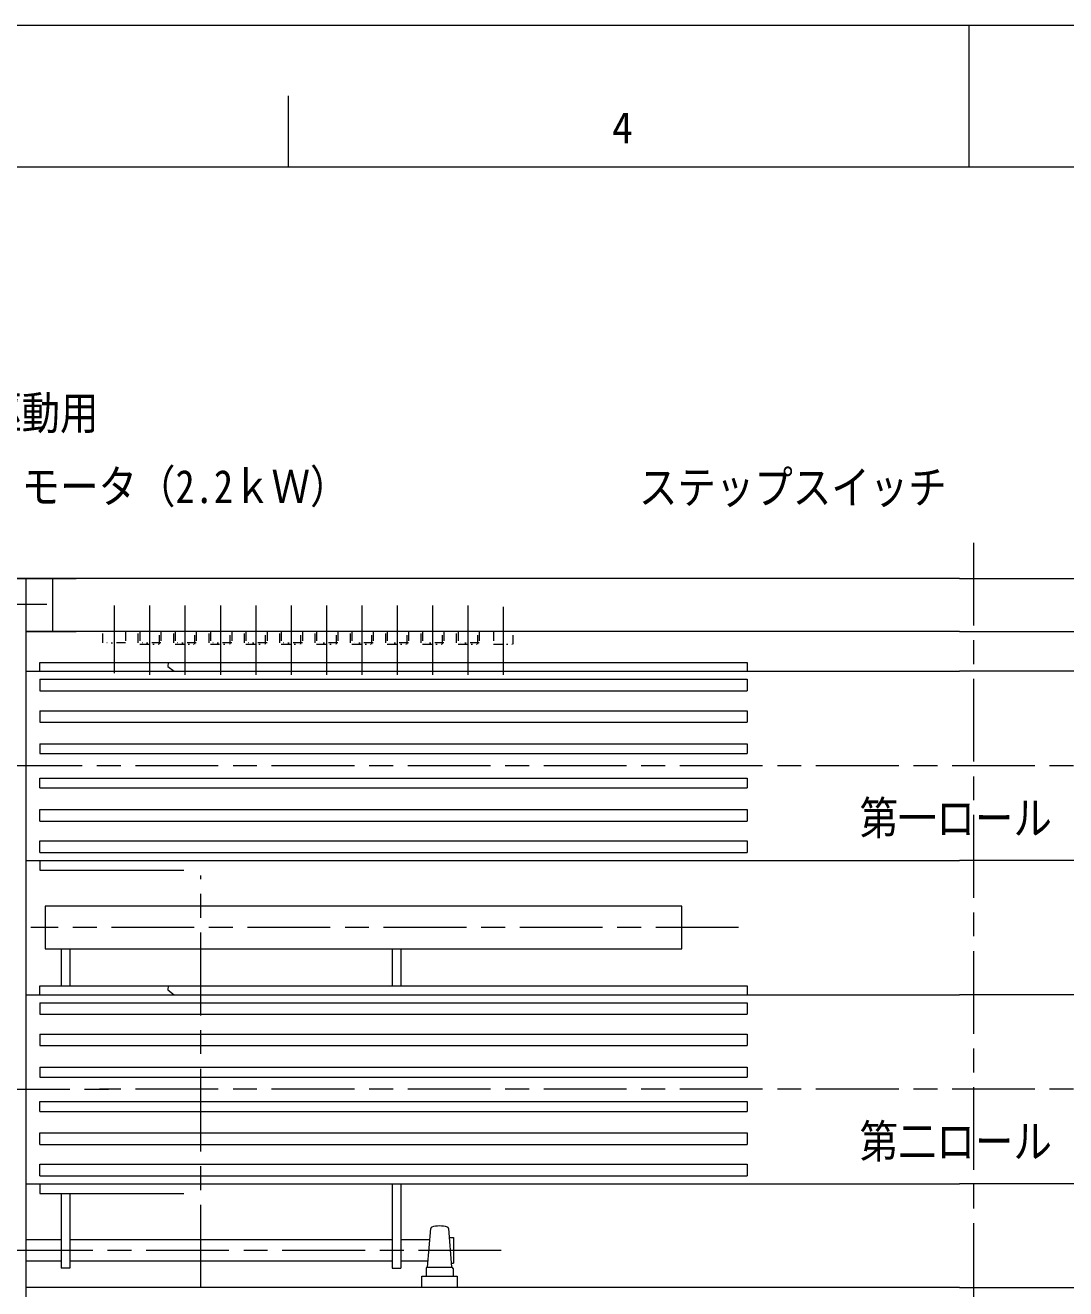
# Model space of a CAD drawing. Units: millimetres, scale not verified. Extents: x -4200 to 13609, y -2970 to 3038.
# Drawn here: x -1185 to 286, y 1184 to 2970 of the extents above; entities that cross this region are included whole.
import ezdxf
from ezdxf.enums import TextEntityAlignment as Align

# ---------------------------------------------------------------- set-up
doc = ezdxf.new("R2010")
doc.units = ezdxf.units.MM
doc.header["$LTSCALE"] = 26
doc.linetypes.add('USER2', pattern=[1.27, 0.5, -0.25, 0.01, -0.25, 0.01, -0.25])
doc.linetypes.add('USER4', pattern=[7.4, 4.5, -0.8, 1.3, -0.8])
for name, color, linetype, lineweight in [('0-0_0', 3, 'Continuous', 18), ('0-5_6', 5, 'USER2', 18), ('0-7_9', 3, 'Continuous', 18), ('0-B_AM_5', 7, 'Continuous', 18), ('0-C_AM_7', 4, 'USER4', 18), ('0-E_AM_BOR', 7, 'Continuous', 18), ('0-F_AM_0', 3, 'Continuous', 18)]:
    doc.layers.add(name, color=color, linetype=linetype, lineweight=lineweight)
doc.styles.add('ＭＳ ゴシック', font='')
doc.styles.get('ＭＳ ゴシック').set_extended_font_data('MS Gothic')

# ---------------------------------------------------------------- blocks, each defined once
blk = doc.blocks.new('JIS_A3')
at = {"layer": '0-0_0'}
blk.add_line((625, 7175), (10250, 7175), dxfattribs=at)
at = {"layer": '0-E_AM_BOR', "color": 2}
for p, q in [((5437.5, 7175), (5437.5, 7425)), ((4234.38, 7175), (4234.38, 7300))]:
    blk.add_line(p, q, dxfattribs=at)
at = {"layer": '0-E_AM_BOR', "color": 1}
blk.add_lwpolyline([(0, 7425), (10500, 7425), (10500, 0), (0, 0)], close=True, dxfattribs=at)
at = {"layer": '0-E_AM_BOR', "style": 'ＭＳ ゴシック'}
blk.add_text('4', height=54.99, dxfattribs=at).set_placement((4805.94, 7200), align=Align.BOTTOM_LEFT)

msp = doc.modelspace()

# ---------------------------------------------------------------- linework, layer by layer
at = {"layer": '0-5_6'}
for p, q in [((-1074.98, 2096.9), (-1074.98, 2112.9)), ((-1024.98, 2096.9), (-1024.98, 2112.9)), ((-974.98, 2096.9), (-974.98, 2112.9)), ((-944.98, 2094.9), (-944.98, 2112.9)), ((-924.98, 2096.9), (-924.98, 2112.9)), ((-894.98, 2094.9), (-894.98, 2112.9)), ((-874.98, 2096.9), (-874.98, 2112.9)), ((-844.98, 2094.9), (-844.98, 2112.9)), ((-824.98, 2096.9), (-824.98, 2112.9)), ((-794.98, 2094.9), (-794.98, 2112.9)), ((-774.98, 2096.9), (-774.98, 2112.9)), ((-744.98, 2094.9), (-744.98, 2112.9)), ((-724.98, 2096.9), (-724.98, 2112.9)), ((-694.98, 2094.9), (-694.98, 2112.9)), ((-674.98, 2096.9), (-674.98, 2112.9)), ((-644.98, 2094.9), (-644.98, 2112.9)), ((-624.98, 2096.9), (-624.98, 2112.9)), ((-594.98, 2094.9), (-594.98, 2112.9)), ((-574.98, 2096.9), (-574.98, 2112.9)), ((-544.98, 2094.9), (-544.98, 2112.9)), ((-494.98, 2094.9), (-494.98, 2112.9))]:
    msp.add_line(p, q, dxfattribs=at)
for points in [[(-1042.98, 2112.9), (-1042.98, 2096.9), (-1074.98, 2096.9)], [(-992.98, 2112.9), (-992.98, 2096.9), (-1024.98, 2096.9)], [(-1022.98, 2112.9), (-1022.98, 2094.9), (-994.98, 2094.9), (-994.98, 2112.9)], [(-942.98, 2112.9), (-942.98, 2096.9), (-974.98, 2096.9)], [(-972.98, 2112.9), (-972.98, 2094.9), (-944.98, 2094.9)], [(-892.98, 2112.9), (-892.98, 2096.9), (-924.98, 2096.9)], [(-922.98, 2112.9), (-922.98, 2094.9), (-894.98, 2094.9)], [(-842.98, 2112.9), (-842.98, 2096.9), (-874.98, 2096.9)], [(-872.98, 2112.9), (-872.98, 2094.9), (-844.98, 2094.9)], [(-792.98, 2112.9), (-792.98, 2096.9), (-824.98, 2096.9)], [(-822.98, 2112.9), (-822.98, 2094.9), (-794.98, 2094.9)], [(-742.98, 2112.9), (-742.98, 2096.9), (-774.98, 2096.9)], [(-772.98, 2112.9), (-772.98, 2094.9), (-744.98, 2094.9)], [(-692.98, 2112.9), (-692.98, 2096.9), (-724.98, 2096.9)], [(-722.98, 2112.9), (-722.98, 2094.9), (-694.98, 2094.9)], [(-642.98, 2112.9), (-642.98, 2096.9), (-674.98, 2096.9)], [(-672.98, 2112.9), (-672.98, 2094.9), (-644.98, 2094.9)], [(-592.98, 2112.9), (-592.98, 2096.9), (-624.98, 2096.9)], [(-622.98, 2112.9), (-622.98, 2094.9), (-594.98, 2094.9)], [(-542.98, 2112.9), (-542.98, 2096.9), (-574.98, 2096.9)], [(-572.98, 2112.9), (-572.98, 2094.9), (-544.98, 2094.9)], [(-522.98, 2112.9), (-522.98, 2094.9), (-494.98, 2094.9)]]:
    msp.add_lwpolyline(points, dxfattribs=at)
at = {"layer": '0-7_9'}
for p, q in [((-615.98, 1214.4), (-611.59, 1269.03)), ((-586.37, 1269.03), (-581.98, 1214.4)), ((-585.31, 1255.9), (-579.28, 1255.9)), ((-579.28, 1255.9), (-579.28, 1219.9)), ((-582.42, 1219.9), (-579.28, 1219.9)), ((-617.98, 1212.4), (-617.98, 1201.4)), ((-617.98, 1201.4), (-579.98, 1201.4)), ((-615.98, 1214.4), (-581.98, 1214.4)), ((-579.98, 1212.4), (-579.98, 1201.4))]:
    msp.add_line(p, q, dxfattribs=at)
for centre, radius, start, end in [((-609.59, 1268.86), 2, 106.442, 175.404), ((-598.98, 1232.9), 39.5, 73.558, 106.442), ((-588.36, 1268.86), 2, 4.596, 73.557), ((-615.98, 1212.4), 2, 90, 180), ((-581.98, 1212.4), 2, 0, 90)]:
    msp.add_arc(centre, radius, start, end, dxfattribs=at)
at = {"layer": '0-C_AM_7'}
for p, q in [((156.02, 2238.33), (156.02, 38.33)), ((-1154.33, 2151.22), (-1285.72, 2151.22)), ((-1058.98, 2149.64), (-1058.98, 2053.76)), ((-1008.98, 2149.64), (-1008.98, 2053.76)), ((-1008.98, 2147.64), (-1008.98, 2051.76)), ((-958.98, 2149.64), (-958.98, 2053.76)), ((-958.98, 2147.64), (-958.98, 2051.76)), ((-908.98, 2149.64), (-908.98, 2053.76)), ((-908.98, 2147.64), (-908.98, 2051.76)), ((-858.98, 2149.64), (-858.98, 2053.76)), ((-858.98, 2147.64), (-858.98, 2051.76)), ((-808.98, 2149.64), (-808.98, 2053.76)), ((-808.98, 2147.64), (-808.98, 2051.76)), ((-758.98, 2149.64), (-758.98, 2053.76)), ((-758.98, 2147.64), (-758.98, 2051.76)), ((-708.98, 2149.64), (-708.98, 2053.76)), ((-708.98, 2147.64), (-708.98, 2051.76)), ((-658.98, 2149.64), (-658.98, 2053.76)), ((-658.98, 2147.64), (-658.98, 2051.76)), ((-608.98, 2149.64), (-608.98, 2053.76)), ((-608.98, 2147.64), (-608.98, 2051.76)), ((-558.98, 2149.64), (-558.98, 2053.76)), ((-558.98, 2147.64), (-558.98, 2051.76)), ((-508.98, 2147.64), (-508.98, 2051.76)), ((1781.73, 1922.9), (-1456.08, 1922.9)), ((-936.48, 1185.4), (-936.48, 1768.01)), ((-176.32, 1694.3), (-1176.9, 1694.3)), ((-1431.26, 1465.7), (-1066.26, 1465.7)), ((1781.73, 1465.7), (-1079.75, 1465.7)), ((-511.97, 1237.9), (-1340.27, 1237.9))]:
    msp.add_line(p, q, dxfattribs=at)
at = {"layer": '0-F_AM_0'}
for p, q in [((-2073.98, 2187.9), (-1112.89, 2187.9)), ((136.02, 2187.9), (-1653.98, 2187.9)), ((-1183.98, 2187.9), (-1183.98, 2090.4)), ((-1183.98, 2187.9), (-1183.98, 107.9)), ((-1146.48, 2187.9), (-1146.48, 2112.9)), ((136.02, 2187.9), (1516.02, 2187.9)), ((136.02, 2112.9), (-1183.98, 2112.9)), ((-1183.98, 2112.9), (-1112.89, 2112.9)), ((136.02, 2112.9), (1516.02, 2112.9)), ((-1183.98, 2056.6), (136.02, 2056.6)), ((-1163.98, 2069.3), (-163.98, 2069.3)), ((-1163.98, 2056.6), (-1163.98, 2069.3)), ((-163.98, 2069.3), (-163.98, 2056.6)), ((1516.02, 2056.6), (136.02, 2056.6)), ((-1163.98, 2045.29), (-1163.98, 2028.9)), ((-1163.98, 2045.29), (-163.98, 2045.29)), ((-163.98, 2045.29), (-163.98, 2028.9)), ((-1163.98, 2028.9), (-163.98, 2028.9)), ((-1163.98, 2000.94), (-1163.98, 1984.55)), ((-1163.98, 2000.94), (-163.98, 2000.94)), ((-163.98, 2000.94), (-163.98, 1984.55)), ((-1163.98, 1984.55), (-163.98, 1984.55)), ((-1163.98, 1954.11), (-1163.98, 1940.21)), ((-1163.98, 1954.11), (-163.98, 1954.11)), ((-163.98, 1954.11), (-163.98, 1940.21)), ((-1163.98, 1940.21), (-163.98, 1940.21)), ((-1163.98, 1905.59), (-163.98, 1905.59)), ((-1163.98, 1891.69), (-1163.98, 1905.59)), ((-163.98, 1905.59), (-163.98, 1891.69)), ((-1163.98, 1891.69), (-163.98, 1891.69)), ((-1163.98, 1844.85), (-1163.98, 1861.24)), ((-1163.98, 1861.24), (-163.98, 1861.24)), ((-163.98, 1861.24), (-163.98, 1844.85)), ((-1163.98, 1844.85), (-163.98, 1844.85)), ((-1163.98, 1800.51), (-1163.98, 1816.9)), ((-1163.98, 1816.9), (-163.98, 1816.9)), ((-163.98, 1816.9), (-163.98, 1800.51)), ((-1183.98, 1789.2), (136.02, 1789.2)), ((-1163.98, 1800.51), (-163.98, 1800.51)), ((-1163.98, 1789.2), (-1163.98, 1775.54)), ((1516.02, 1789.2), (136.02, 1789.2)), ((-1163.98, 1775.54), (-960.44, 1775.54)), ((-1133.98, 1664.05), (-1133.98, 1612.1)), ((-1121.98, 1664.05), (-1121.98, 1612.1)), ((-665.98, 1664.05), (-665.98, 1612.1)), ((-653.98, 1664.05), (-653.98, 1612.1)), ((-1163.98, 1612.1), (-163.98, 1612.1)), ((-1163.98, 1599.4), (-1163.98, 1612.1)), ((-163.98, 1612.1), (-163.98, 1599.4)), ((-1183.98, 1599.4), (136.02, 1599.4)), ((1516.02, 1599.4), (136.02, 1599.4)), ((-1163.98, 1588.09), (-1163.98, 1571.7)), ((-1163.98, 1588.09), (-163.98, 1588.09)), ((-163.98, 1588.09), (-163.98, 1571.7)), ((-1163.98, 1571.7), (-163.98, 1571.7)), ((-1163.98, 1543.74), (-1163.98, 1527.35)), ((-1163.98, 1543.74), (-163.98, 1543.74)), ((-163.98, 1543.74), (-163.98, 1527.35)), ((-1163.98, 1527.35), (-163.98, 1527.35)), ((-1163.98, 1496.91), (-1163.98, 1483.01)), ((-1163.98, 1496.91), (-163.98, 1496.91)), ((-1163.98, 1483.01), (-163.98, 1483.01)), ((-163.98, 1496.91), (-163.98, 1483.01)), ((-1163.98, 1448.39), (-163.98, 1448.39)), ((-1163.98, 1434.49), (-1163.98, 1448.39)), ((-163.98, 1448.39), (-163.98, 1434.49)), ((-1163.98, 1434.49), (-163.98, 1434.49)), ((-1163.98, 1387.65), (-1163.98, 1404.04)), ((-1163.98, 1404.04), (-163.98, 1404.04)), ((-163.98, 1404.04), (-163.98, 1387.65)), ((-1163.98, 1387.65), (-163.98, 1387.65)), ((-1163.98, 1343.31), (-1163.98, 1359.7)), ((-1163.98, 1359.7), (-163.98, 1359.7)), ((-163.98, 1359.7), (-163.98, 1343.31)), ((-1163.98, 1343.31), (-163.98, 1343.31)), ((-1183.98, 1332), (136.02, 1332)), ((-1163.98, 1332), (-1163.98, 1318.34)), ((-653.98, 1332), (-653.98, 1212.9)), ((1496.02, 1332), (136.02, 1332)), ((-1163.98, 1318.34), (-960.44, 1318.34)), ((-1133.98, 1318.34), (-1133.98, 1212.9)), ((-1121.98, 1318.34), (-1121.98, 1212.9)), ((-1133.98, 1252.9), (-1183.98, 1252.9)), ((-745.98, 1252.9), (-1121.98, 1252.9)), ((-665.98, 1252.9), (-745.98, 1252.9)), ((-613.28, 1252.9), (-653.98, 1252.9)), ((-1133.98, 1222.9), (-1183.98, 1222.9)), ((-745.98, 1222.9), (-1121.98, 1222.9)), ((-665.98, 1222.9), (-745.98, 1222.9)), ((-615.29, 1222.9), (-653.98, 1222.9)), ((-1121.98, 1212.9), (-1133.98, 1212.9)), ((-579.98, 1201.4), (-573.98, 1201.4)), ((136.02, 1185.4), (-1183.98, 1185.4)), ((136.02, 1185.4), (1516.02, 1185.4))]:
    msp.add_line(p, q, dxfattribs=at)
for points in [[(-982.76, 2069.3), (-983.44, 2063.49), (-974.22, 2056.6)], [(-982.76, 1612.1), (-983.44, 1606.29), (-974.22, 1599.4)], [(-665.98, 1332), (-665.98, 1212.9), (-653.98, 1212.9)], [(-573.98, 1201.4), (-573.98, 1185.4), (-623.98, 1185.4), (-623.98, 1201.4), (-617.98, 1201.4)]]:
    msp.add_lwpolyline(points, dxfattribs=at)
msp.add_lwpolyline([(-1156.48, 1724.55), (-1156.48, 1664.05), (-256.48, 1664.05), (-256.48, 1724.55)], close=True, dxfattribs=at)

# ---------------------------------------------------------------- block references
at = {"layer": '0-E_AM_BOR', "xscale": 0.8, "yscale": 0.8}
msp.add_blockref('JIS_A3', (-4200.17, -2970), dxfattribs=at)

# ---------------------------------------------------------------- texts
at = {"layer": '0-B_AM_5', "style": 'ＭＳ ゴシック', "width": 0.85}
for s, p in [('ロール駆動用', (-1407.64, 2384.36)), ('ギヤードモータ（2.2ｋＷ）', (-1407.64, 2280.36)), ('ステップスイッチ', (-317.25, 2279.37)), ('第一ロール', (-5.36, 1811.74)), ('第二ロール', (-5.36, 1354.54))]:
    msp.add_text(s, height=46.92, dxfattribs=at).set_placement(p, align=Align.BOTTOM_LEFT)

doc.saveas('drawing.dxf')
